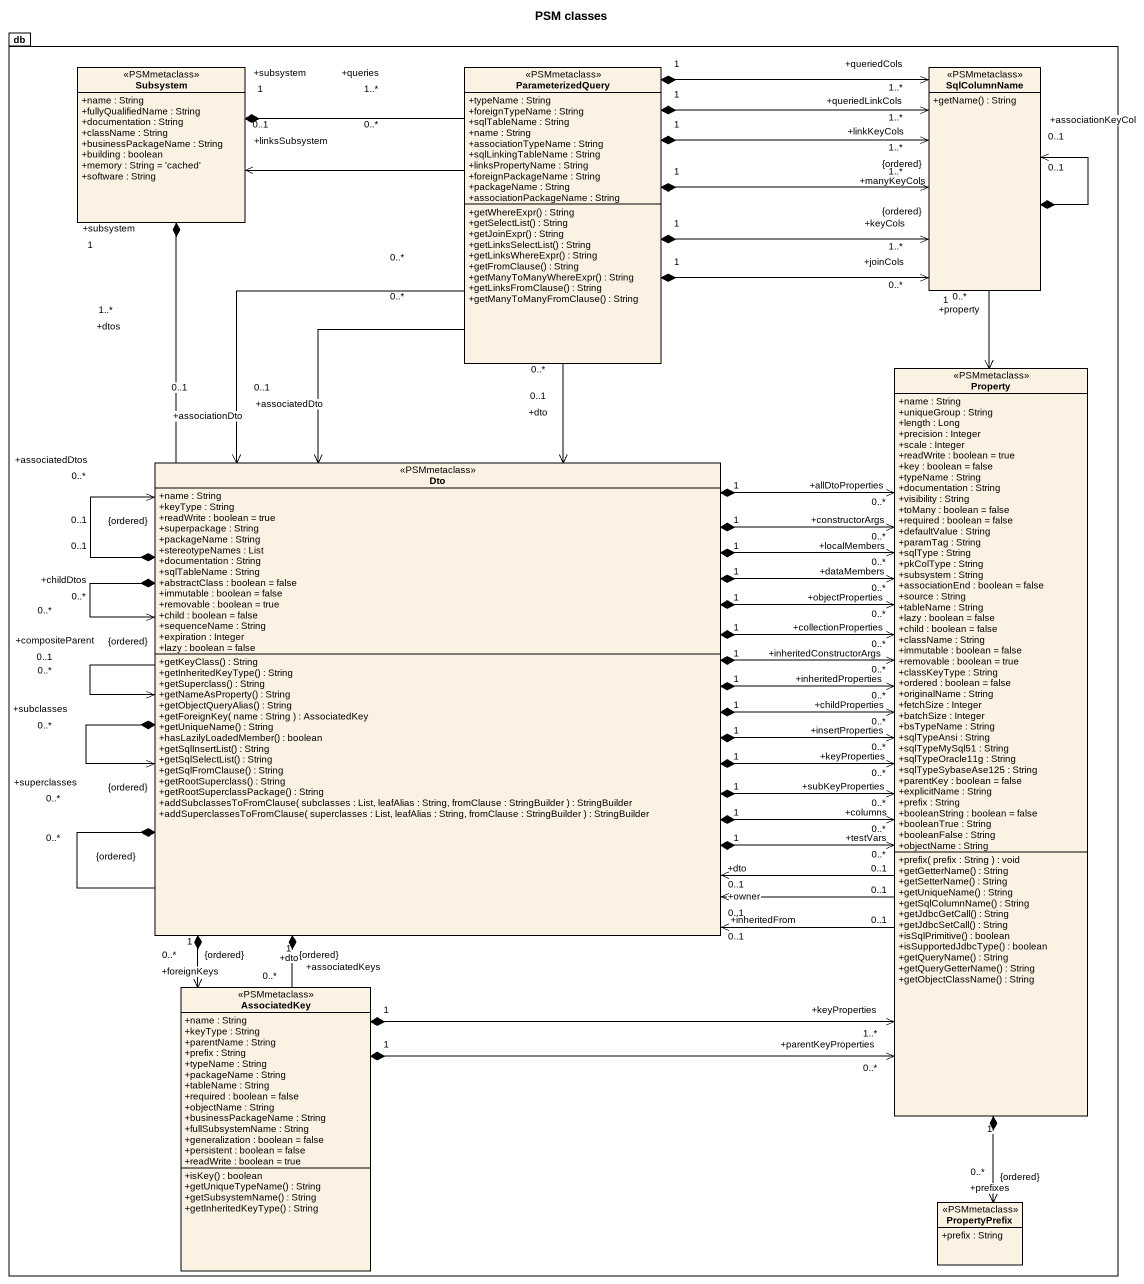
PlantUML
@startuml
title PSM classes
hide circle
hide empty members
skinparam classAttributeIconSize 0
package db {
  class Subsystem <<PSMmetaclass>> {
    +name : String
    +fullyQualifiedName : String
    +documentation : String
    +className : String
    +businessPackageName : String
    +building : boolean
    +memory : String = 'cached'
    +software : String
  }
  class ParameterizedQuery <<PSMmetaclass>> {
    +typeName : String
    +foreignTypeName : String
    +sqlTableName : String
    +name : String
    +associationTypeName : String
    +sqlLinkingTableName : String
    +linksPropertyName : String
    +foreignPackageName : String
    +packageName : String
    +associationPackageName : String
    +getWhereExpr() : String
    +getSelectList() : String
    +getJoinExpr() : String
    +getLinksSelectList() : String
    +getLinksWhereExpr() : String
    +getFromClause() : String
    +getManyToManyWhereExpr() : String
    +getLinksFromClause() : String
    +getManyToManyFromClause() : String
  }
  class SqlColumnName <<PSMmetaclass>> {
    +getName() : String
  }
  class Property <<PSMmetaclass>> {
    +name : String
    +uniqueGroup : String
    +length : Long
    +precision : Integer
    +scale : Integer
    +readWrite : boolean = true
    +key : boolean = false
    +typeName : String
    +documentation : String
    +visibility : String
    +toMany : boolean = false
    +required : boolean = false
    +defaultValue : String
    +paramTag : String
    +sqlType : String
    +pkColType : String
    +subsystem : String
    +associationEnd : boolean = false
    +source : String
    +tableName : String
    +lazy : boolean = false
    +child : boolean = false
    +className : String
    +immutable : boolean = false
    +removable : boolean = true
    +classKeyType : String
    +ordered : boolean = false
    +originalName : String
    +fetchSize : Integer
    +batchSize : Integer
    +bsTypeName : String
    +sqlTypeAnsi : String
    +sqlTypeMySql51 : String
    +sqlTypeOracle11g : String
    +sqlTypeSybaseAse125 : String
    +parentKey : boolean = false
    +explicitName : String
    +prefix : String
    +booleanString : boolean = false
    +booleanTrue : String
    +booleanFalse : String
    +objectName : String
    +prefix( prefix : String ) : void
    +getGetterName() : String
    +getSetterName() : String
    +getUniqueName() : String
    +getSqlColumnName() : String
    +getJdbcGetCall() : String
    +getJdbcSetCall() : String
    +isSqlPrimitive() : boolean
    +isSupportedJdbcType() : boolean
    +getQueryName() : String
    +getQueryGetterName() : String
    +getObjectClassName() : String
  }
  class Dto <<PSMmetaclass>> {
    +name : String
    +keyType : String
    +readWrite : boolean = true
    +superpackage : String
    +packageName : String
    +stereotypeNames : List
    +documentation : String
    +sqlTableName : String
    +abstractClass : boolean = false
    +immutable : boolean = false
    +removable : boolean = true
    +child : boolean = false
    +sequenceName : String
    +expiration : Integer
    +lazy : boolean = false
    +getKeyClass() : String
    +getInheritedKeyType() : String
    +getSuperclass() : String
    +getNameAsProperty() : String
    +getObjectQueryAlias() : String
    +getForeignKey( name : String ) : AssociatedKey
    +getUniqueName() : String
    +hasLazilyLoadedMember() : boolean
    +getSqlInsertList() : String
    +getSqlSelectList() : String
    +getSqlFromClause() : String
    +getRootSuperclass() : String
    +getRootSuperclassPackage() : String
    +addSubclassesToFromClause( subclasses : List, leafAlias : String, fromClause : StringBuilder ) : StringBuilder
    +addSuperclassesToFromClause( superclasses : List, leafAlias : String, fromClause : StringBuilder ) : StringBuilder
  }
  class AssociatedKey <<PSMmetaclass>> {
    +name : String
    +keyType : String
    +parentName : String
    +prefix : String
    +typeName : String
    +packageName : String
    +tableName : String
    +required : boolean = false
    +objectName : String
    +businessPackageName : String
    +fullSubsystemName : String
    +generalization : boolean = false
    +persistent : boolean = false
    +readWrite : boolean = true
    +isKey() : boolean
    +getUniqueTypeName() : String
    +getSubsystemName() : String
    +getInheritedKeyType() : String
  }
  class PropertyPrefix <<PSMmetaclass>> {
    +prefix : String
  }
}
Subsystem "+linksSubsystem\n0..1" <-right- "0..*" ParameterizedQuery
ParameterizedQuery "+queries\n1..*" -left-* "+subsystem\n1" Subsystem
SqlColumnName "+keyCols\n1..*" <-left-* "1" ParameterizedQuery
SqlColumnName "+queriedCols\n1..*" <-left-* "1" ParameterizedQuery
SqlColumnName "+joinCols\n0..*" <-left-* "1" ParameterizedQuery
SqlColumnName "+queriedLinkCols\n1..*" <-left-* "1" ParameterizedQuery
SqlColumnName "+linkKeyCols\n1..*\n{ordered}" <-left-* "1" ParameterizedQuery
SqlColumnName "+manyKeyCols\n1..*\n{ordered}" <-left-* "1" ParameterizedQuery
SqlColumnName "+associationKeyCol\n0..1" <--* "0..1" SqlColumnName
Property "+property\n1" <-up- "0..*" SqlColumnName
Property "+insertProperties\n0..*" <-left-* "1" Dto
Property "+collectionProperties\n0..*" <-left-* "1" Dto
Property "+allDtoProperties\n0..*" <-left-* "1" Dto
Property "+columns\n0..*" <-left-* "1" Dto
Property "+keyProperties\n0..*" <-left-* "1" Dto
Property "+testVars\n0..*" <-left-* "1" Dto
Property "+inheritedConstructorArgs\n0..*" <-left-* "1" Dto
Property "+inheritedProperties\n0..*" <-left-* "1" Dto
Property "+subKeyProperties\n0..*" <-left-* "1" Dto
Property "+objectProperties\n0..*" <-left-* "1" Dto
Property "+constructorArgs\n0..*" <-left-* "1" Dto
Property "+localMembers\n0..*" <-left-* "1" Dto
Property "+childProperties\n0..*" <-left-* "1" Dto
Property "+dataMembers\n0..*" <-left-* "1" Dto
Property "+parentKeyProperties\n0..*" <-left-* "1" AssociatedKey
Property "+keyProperties\n1..*" <-left-* "1" AssociatedKey
Dto "+dtos\n1..*" -up-* "+subsystem\n1" Subsystem
Dto "+associationDto\n0..1" <-up- "0..*" ParameterizedQuery
Dto "+associatedDto\n0..1" <-up- "0..*" ParameterizedQuery
Dto "+dto\n0..1" <-up- "0..*" ParameterizedQuery
Dto "+dto\n0..1" <-right- "0..1" Property
Dto "+owner\n0..1" <-right- "0..1" Property
Dto "+inheritedFrom\n0..1" <-right- "0..1" Property
Dto "+associatedDtos\n0..*\n{ordered}" <--* "0..1" Dto
Dto "0..*" --* "+superclasses\n0..*\n{ordered}" Dto
Dto "+compositeParent\n0..1" <-- "0..*" Dto
Dto "+childDtos\n0..*\n{ordered}" <--* "0..1" Dto
Dto "+subclasses\n0..*\n{ordered}" <--* "0..*" Dto
AssociatedKey "+associatedKeys\n0..*\n{ordered}" -up-* "+dto\n1" Dto
AssociatedKey "+foreignKeys\n0..*\n{ordered}" <-up-* "1" Dto
PropertyPrefix "+prefixes\n0..*\n{ordered}" <-up-* "1" Property
@enduml
